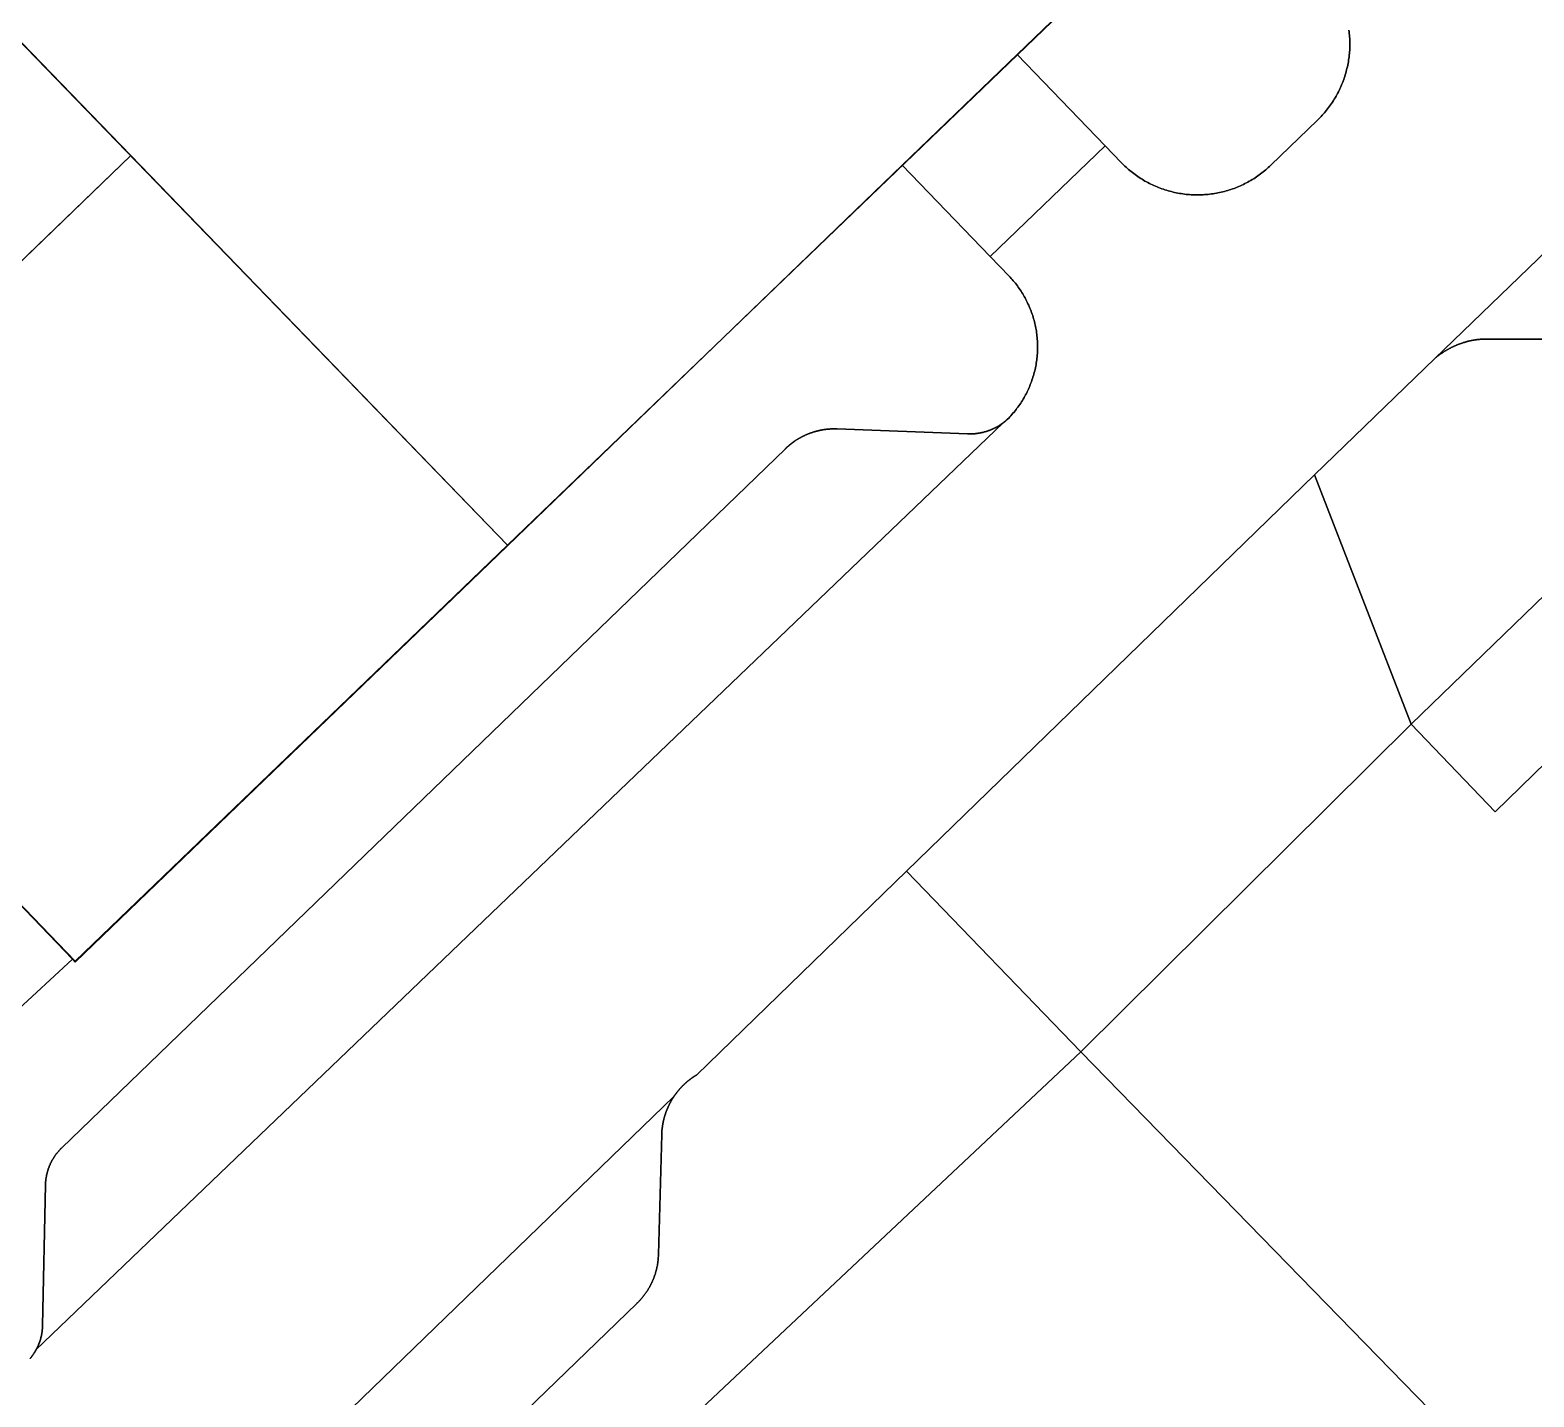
# Model space of a CAD drawing. Header units: metres. Extents: x -127 to 442, y -186 to 462.
# Drawn here: x 24.37 to 45.72, y 37.1 to 56.5 of the extents above; entities that cross this region are included whole.
import ezdxf

# ---------------------------------------------------------------- set-up
doc = ezdxf.new("R2010")
doc.units = ezdxf.units.M

msp = doc.modelspace()

# ---------------------------------------------------------------- linework, layer by layer
at = {"layer": 'building_2', "color": 1}
for points in [[(16.234, 65.406), (15.625, 65.219), (31.148, 49.188), (43.172, 60.75), (42.906, 61.031), (43.859, 61.938), (17.336, 89.344), (4.391, 76.844), (14.625, 66.25), (14.945, 66.875), (16.234, 65.406)], [(14.336, 54.344), (19.672, 48.812), (25.797, 54.719), (20.445, 60.25), (14.336, 54.344)], [(19.961, 48.906), (19.773, 48.719), (25.008, 43.281), (31.148, 49.188), (25.797, 54.719), (19.875, 49), (19.961, 48.906)]]:
    msp.add_lwpolyline(points, close=True, dxfattribs=at)
at = {"layer": 'road_0', "color": 8}
for points in [[(46.783, 52.111), (45.001, 52.112), (45.001, 52.112), (44.993, 52.112), (44.986, 52.111), (44.978, 52.111), (44.97, 52.11), (44.963, 52.109), (44.955, 52.109), (44.947, 52.108), (44.94, 52.107), (44.932, 52.107), (44.925, 52.106), (44.917, 52.105), (44.909, 52.104), (44.902, 52.103), (44.894, 52.102), (44.887, 52.101), (44.879, 52.099), (44.871, 52.098), (44.864, 52.097), (44.856, 52.096), (44.849, 52.094), (44.841, 52.093), (44.834, 52.091), (44.826, 52.09), (44.819, 52.088), (44.811, 52.087), (44.804, 52.085), (44.796, 52.083), (44.789, 52.081), (44.781, 52.08), (44.774, 52.078), (44.767, 52.076), (44.759, 52.074), (44.752, 52.072), (44.744, 52.07), (44.737, 52.068), (44.73, 52.065), (44.722, 52.063), (44.715, 52.061), (44.708, 52.059), (44.7, 52.056), (44.693, 52.054), (44.686, 52.051), (44.679, 52.049), (44.671, 52.046), (44.664, 52.044), (44.657, 52.041), (44.65, 52.038), (44.643, 52.035), (44.636, 52.033), (44.629, 52.03), (44.621, 52.027), (44.614, 52.024), (44.607, 52.021), (44.6, 52.018), (44.593, 52.015), (44.586, 52.012), (44.579, 52.008), (44.572, 52.005), (44.565, 52.002), (44.559, 51.999), (44.552, 51.995), (44.545, 51.992), (44.538, 51.988), (44.531, 51.985), (44.524, 51.981), (44.518, 51.978), (44.511, 51.974), (44.504, 51.97), (44.497, 51.966), (44.491, 51.963), (44.484, 51.959), (44.478, 51.955), (44.471, 51.951), (44.464, 51.947), (44.458, 51.943), (44.451, 51.939), (44.445, 51.935), (44.438, 51.931), (44.432, 51.927), (44.426, 51.922), (44.419, 51.918), (44.413, 51.914), (44.407, 51.909), (44.4, 51.905), (44.394, 51.901), (44.388, 51.896), (44.382, 51.892), (44.376, 51.887), (44.369, 51.882), (44.363, 51.878), (44.357, 51.873), (44.351, 51.868), (44.345, 51.863), (44.339, 51.859), (44.333, 51.854), (44.327, 51.849), (44.322, 51.844), (44.316, 51.839), (44.31, 51.834), (44.31, 51.834), (42.601, 50.185), (43.975, 46.648), (69.615, 71.453)], [(25.542, 33.653), (33.509, 41.362), (33.509, 41.362), (33.512, 41.366), (33.514, 41.37), (33.517, 41.373), (33.519, 41.377), (33.522, 41.381), (33.525, 41.385), (33.527, 41.388), (33.53, 41.392), (33.533, 41.396), (33.535, 41.4), (33.538, 41.403), (33.541, 41.407), (33.544, 41.411), (33.546, 41.414), (33.549, 41.418), (33.552, 41.421), (33.555, 41.425), (33.558, 41.429), (33.56, 41.432), (33.563, 41.436), (33.566, 41.439), (33.569, 41.443), (33.572, 41.446), (33.575, 41.45), (33.578, 41.453), (33.581, 41.457), (33.584, 41.46), (33.587, 41.464), (33.59, 41.467), (33.593, 41.471), (33.596, 41.474), (33.599, 41.478), (33.602, 41.481), (33.605, 41.484), (33.608, 41.488), (33.611, 41.491), (33.615, 41.494), (33.618, 41.498), (33.621, 41.501), (33.624, 41.504), (33.627, 41.508), (33.63, 41.511), (33.634, 41.514), (33.637, 41.517), (33.64, 41.521), (33.643, 41.524), (33.647, 41.527), (33.65, 41.53), (33.653, 41.533), (33.657, 41.537), (33.66, 41.54), (33.663, 41.543), (33.667, 41.546), (33.67, 41.549), (33.674, 41.552), (33.677, 41.555), (33.68, 41.558), (33.684, 41.561), (33.687, 41.564), (33.691, 41.567), (33.694, 41.57), (33.698, 41.573), (33.701, 41.576), (33.705, 41.579), (33.708, 41.582), (33.712, 41.585), (33.715, 41.588), (33.719, 41.591), (33.723, 41.593), (33.726, 41.596), (33.73, 41.599), (33.733, 41.602), (33.737, 41.605), (33.741, 41.607), (33.744, 41.61), (33.748, 41.613), (33.752, 41.616), (33.755, 41.618), (33.759, 41.621), (33.763, 41.624), (33.767, 41.626), (33.77, 41.629), (33.774, 41.632), (33.778, 41.634), (33.782, 41.637), (33.786, 41.639), (33.789, 41.642), (33.793, 41.644), (33.797, 41.647), (33.801, 41.649), (33.805, 41.652), (33.809, 41.654), (33.812, 41.657), (33.816, 41.659), (33.82, 41.662), (33.824, 41.664), (33.828, 41.666), (33.832, 41.669), (33.836, 41.671), (33.836, 41.671), (36.81, 44.56), (42.601, 50.185), (42.601, 50.185), (44.31, 51.834), (55.358, 62.488)], [(55.358, 62.488), (44.31, 51.834), (44.31, 51.834), (44.316, 51.839), (44.322, 51.844), (44.327, 51.849), (44.333, 51.854), (44.339, 51.859), (44.345, 51.863), (44.351, 51.868), (44.357, 51.873), (44.363, 51.878), (44.369, 51.882), (44.376, 51.887), (44.382, 51.892), (44.388, 51.896), (44.394, 51.901), (44.4, 51.905), (44.407, 51.909), (44.413, 51.914), (44.419, 51.918), (44.426, 51.922), (44.432, 51.927), (44.438, 51.931), (44.445, 51.935), (44.451, 51.939), (44.458, 51.943), (44.464, 51.947), (44.471, 51.951), (44.478, 51.955), (44.484, 51.959), (44.491, 51.963), (44.497, 51.966), (44.504, 51.97), (44.511, 51.974), (44.518, 51.978), (44.524, 51.981), (44.531, 51.985), (44.538, 51.988), (44.545, 51.992), (44.552, 51.995), (44.559, 51.999), (44.565, 52.002), (44.572, 52.005), (44.579, 52.008), (44.586, 52.012), (44.593, 52.015), (44.6, 52.018), (44.607, 52.021), (44.614, 52.024), (44.621, 52.027), (44.629, 52.03), (44.636, 52.033), (44.643, 52.035), (44.65, 52.038), (44.657, 52.041), (44.664, 52.044), (44.671, 52.046), (44.679, 52.049), (44.686, 52.051), (44.693, 52.054), (44.7, 52.056), (44.708, 52.059), (44.715, 52.061), (44.722, 52.063), (44.73, 52.065), (44.737, 52.068), (44.744, 52.07), (44.752, 52.072), (44.759, 52.074), (44.767, 52.076), (44.774, 52.078), (44.781, 52.08), (44.789, 52.081), (44.796, 52.083), (44.804, 52.085), (44.811, 52.087), (44.819, 52.088), (44.826, 52.09), (44.834, 52.091), (44.841, 52.093), (44.849, 52.094), (44.856, 52.096), (44.864, 52.097), (44.871, 52.098), (44.879, 52.099), (44.887, 52.101), (44.894, 52.102), (44.902, 52.103), (44.909, 52.104), (44.917, 52.105), (44.925, 52.106), (44.932, 52.107), (44.94, 52.107), (44.947, 52.108), (44.955, 52.109), (44.963, 52.109), (44.97, 52.11), (44.978, 52.111), (44.986, 52.111), (44.993, 52.112), (45.001, 52.112), (45.001, 52.112), (46.783, 52.111)], [(41.207, 58.873), (38.382, 56.151), (39.631, 54.855), (39.859, 54.618), (39.859, 54.618), (39.876, 54.601), (39.893, 54.584), (39.91, 54.568), (39.927, 54.551), (39.945, 54.536), (39.963, 54.52), (39.981, 54.504), (40, 54.489), (40.018, 54.475), (40.037, 54.46), (40.056, 54.446), (40.076, 54.432), (40.095, 54.418), (40.115, 54.405), (40.135, 54.392), (40.155, 54.38), (40.176, 54.367), (40.196, 54.355), (40.217, 54.344), (40.238, 54.332), (40.259, 54.321), (40.28, 54.311), (40.302, 54.3), (40.324, 54.29), (40.345, 54.281), (40.367, 54.272), (40.389, 54.263), (40.412, 54.254), (40.434, 54.246), (40.457, 54.238), (40.479, 54.231), (40.502, 54.223), (40.525, 54.217), (40.548, 54.21), (40.571, 54.204), (40.594, 54.198), (40.617, 54.193), (40.64, 54.188), (40.664, 54.184), (40.687, 54.179), (40.711, 54.176), (40.734, 54.172), (40.758, 54.169), (40.782, 54.166), (40.805, 54.164), (40.829, 54.162), (40.853, 54.161), (40.877, 54.159), (40.901, 54.159), (40.924, 54.158), (40.948, 54.158), (40.972, 54.158), (40.996, 54.159), (41.02, 54.16), (41.043, 54.162), (41.067, 54.163), (41.091, 54.166), (41.115, 54.168), (41.138, 54.171), (41.162, 54.174), (41.185, 54.178), (41.209, 54.182), (41.232, 54.187), (41.256, 54.192), (41.279, 54.197), (41.302, 54.202), (41.325, 54.208), (41.348, 54.215), (41.371, 54.221), (41.394, 54.228), (41.416, 54.236), (41.439, 54.243), (41.461, 54.251), (41.484, 54.26), (41.506, 54.269), (41.528, 54.278), (41.55, 54.287), (41.571, 54.297), (41.593, 54.307), (41.614, 54.318), (41.635, 54.329), (41.656, 54.34), (41.677, 54.352), (41.698, 54.364), (41.718, 54.376), (41.739, 54.388), (41.759, 54.401), (41.779, 54.414), (41.798, 54.428), (41.818, 54.442), (41.837, 54.456), (41.856, 54.47), (41.875, 54.485), (41.893, 54.5), (41.911, 54.515), (41.929, 54.531), (41.947, 54.546), (41.965, 54.563), (41.982, 54.579), (41.982, 54.579), (42.646, 55.22), (42.646, 55.22), (42.663, 55.237), (42.68, 55.254), (42.696, 55.271), (42.712, 55.288), (42.728, 55.306), (42.744, 55.324), (42.759, 55.342), (42.774, 55.361), (42.789, 55.379), (42.803, 55.398), (42.817, 55.417), (42.831, 55.437), (42.845, 55.456), (42.858, 55.476), (42.871, 55.496), (42.883, 55.516), (42.896, 55.536), (42.908, 55.557), (42.919, 55.578), (42.931, 55.599), (42.941, 55.62), (42.952, 55.641), (42.962, 55.663), (42.972, 55.684), (42.982, 55.706), (42.991, 55.728), (43, 55.75), (43.008, 55.772), (43.017, 55.795), (43.024, 55.817), (43.032, 55.84), (43.039, 55.862), (43.046, 55.885), (43.052, 55.908), (43.058, 55.931), (43.064, 55.954), (43.069, 55.977), (43.074, 56.001), (43.079, 56.024), (43.083, 56.047), (43.087, 56.071), (43.09, 56.094), (43.093, 56.118), (43.096, 56.142), (43.098, 56.165), (43.1, 56.189), (43.102, 56.213), (43.103, 56.236), (43.103, 56.26), (43.104, 56.284), (43.104, 56.308), (43.104, 56.332), (43.103, 56.355), (43.102, 56.379), (43.1, 56.403), (43.099, 56.427), (43.096, 56.45), (43.094, 56.474), (43.091, 56.498)], [(43.091, 56.498), (43.094, 56.474), (43.096, 56.45), (43.099, 56.427), (43.1, 56.403), (43.102, 56.379), (43.103, 56.355), (43.104, 56.332), (43.104, 56.308), (43.104, 56.284), (43.103, 56.26), (43.103, 56.236), (43.102, 56.213), (43.1, 56.189), (43.098, 56.165), (43.096, 56.142), (43.093, 56.118), (43.09, 56.094), (43.087, 56.071), (43.083, 56.047), (43.079, 56.024), (43.074, 56.001), (43.069, 55.977), (43.064, 55.954), (43.058, 55.931), (43.052, 55.908), (43.046, 55.885), (43.039, 55.862), (43.032, 55.84), (43.024, 55.817), (43.017, 55.795), (43.008, 55.772), (43, 55.75), (42.991, 55.728), (42.982, 55.706), (42.972, 55.684), (42.962, 55.663), (42.952, 55.641), (42.941, 55.62), (42.931, 55.599), (42.919, 55.578), (42.908, 55.557), (42.896, 55.536), (42.883, 55.516), (42.871, 55.496), (42.858, 55.476), (42.845, 55.456), (42.831, 55.437), (42.817, 55.417), (42.803, 55.398), (42.789, 55.379), (42.774, 55.361), (42.759, 55.342), (42.744, 55.324), (42.728, 55.306), (42.712, 55.288), (42.696, 55.271), (42.68, 55.254), (42.663, 55.237), (42.646, 55.22), (42.646, 55.22), (41.982, 54.579), (41.982, 54.579), (41.965, 54.563), (41.947, 54.546), (41.929, 54.531), (41.911, 54.515), (41.893, 54.5), (41.875, 54.485), (41.856, 54.47), (41.837, 54.456), (41.818, 54.442), (41.798, 54.428), (41.779, 54.414), (41.759, 54.401), (41.739, 54.388), (41.718, 54.376), (41.698, 54.364), (41.677, 54.352), (41.656, 54.34), (41.635, 54.329), (41.614, 54.318), (41.593, 54.307), (41.571, 54.297), (41.55, 54.287), (41.528, 54.278), (41.506, 54.269), (41.484, 54.26), (41.461, 54.251), (41.439, 54.243), (41.416, 54.236), (41.394, 54.228), (41.371, 54.221), (41.348, 54.215), (41.325, 54.208), (41.302, 54.202), (41.279, 54.197), (41.256, 54.192), (41.232, 54.187), (41.209, 54.182), (41.185, 54.178), (41.162, 54.174), (41.138, 54.171), (41.115, 54.168), (41.091, 54.166), (41.067, 54.163), (41.043, 54.162), (41.02, 54.16), (40.996, 54.159), (40.972, 54.158), (40.948, 54.158), (40.924, 54.158), (40.901, 54.159), (40.877, 54.159), (40.853, 54.161), (40.829, 54.162), (40.805, 54.164), (40.782, 54.166), (40.758, 54.169), (40.734, 54.172), (40.711, 54.176), (40.687, 54.179), (40.664, 54.184), (40.64, 54.188), (40.617, 54.193), (40.594, 54.198), (40.571, 54.204), (40.548, 54.21), (40.525, 54.217), (40.502, 54.223), (40.479, 54.231), (40.457, 54.238), (40.434, 54.246), (40.412, 54.254), (40.389, 54.263), (40.367, 54.272), (40.345, 54.281), (40.324, 54.29), (40.302, 54.3), (40.28, 54.311), (40.259, 54.321), (40.238, 54.332), (40.217, 54.344), (40.196, 54.355), (40.176, 54.367), (40.155, 54.38), (40.135, 54.392), (40.115, 54.405), (40.095, 54.418), (40.076, 54.432), (40.056, 54.446), (40.037, 54.46), (40.018, 54.475), (40, 54.489), (39.981, 54.504), (39.963, 54.52), (39.945, 54.536), (39.927, 54.551), (39.91, 54.568), (39.893, 54.584), (39.876, 54.601), (39.859, 54.618), (39.859, 54.618), (39.631, 54.855), (37.999, 53.283), (38.266, 53.005), (38.266, 53.005), (38.282, 52.989), (38.297, 52.972), (38.312, 52.955), (38.327, 52.938), (38.342, 52.92), (38.356, 52.903), (38.37, 52.885), (38.384, 52.867), (38.397, 52.848), (38.41, 52.83), (38.423, 52.811), (38.436, 52.792), (38.448, 52.773), (38.46, 52.754), (38.472, 52.734), (38.483, 52.714), (38.494, 52.695), (38.505, 52.675), (38.515, 52.654), (38.525, 52.634), (38.535, 52.613), (38.545, 52.593), (38.554, 52.572), (38.563, 52.551), (38.571, 52.53), (38.579, 52.509), (38.587, 52.487), (38.595, 52.466), (38.602, 52.444), (38.608, 52.423), (38.615, 52.401), (38.621, 52.379), (38.627, 52.357), (38.632, 52.335), (38.637, 52.313), (38.642, 52.291), (38.646, 52.268), (38.65, 52.246), (38.654, 52.223), (38.657, 52.201), (38.66, 52.178), (38.663, 52.156), (38.665, 52.133), (38.667, 52.111), (38.669, 52.088), (38.67, 52.065), (38.671, 52.043), (38.671, 52.02), (38.671, 51.997), (38.671, 51.974), (38.671, 51.952), (38.67, 51.929), (38.668, 51.906), (38.667, 51.884), (38.665, 51.861), (38.662, 51.838), (38.659, 51.816), (38.656, 51.793), (38.653, 51.771), (38.649, 51.748), (38.645, 51.726), (38.641, 51.704), (38.636, 51.682), (38.631, 51.659), (38.625, 51.637), (38.619, 51.615), (38.613, 51.594), (38.606, 51.572), (38.599, 51.55), (38.592, 51.529), (38.585, 51.507), (38.577, 51.486), (38.568, 51.465), (38.56, 51.444), (38.551, 51.423), (38.542, 51.402), (38.532, 51.381), (38.522, 51.361), (38.512, 51.341), (38.501, 51.32), (38.491, 51.3), (38.479, 51.281), (38.468, 51.261), (38.456, 51.242), (38.444, 51.222), (38.432, 51.203), (38.419, 51.184), (38.406, 51.166), (38.393, 51.147), (38.379, 51.129), (38.366, 51.111), (38.351, 51.093), (38.337, 51.076), (38.322, 51.058), (38.307, 51.041), (38.292, 51.024), (38.277, 51.008), (38.261, 50.991), (38.245, 50.975), (38.245, 50.975), (38.244, 50.974), (38.244, 50.974), (38.243, 50.973), (38.243, 50.973), (38.242, 50.972), (38.241, 50.972), (38.241, 50.971), (38.24, 50.97), (38.24, 50.97), (38.239, 50.969), (38.238, 50.969), (38.238, 50.968), (38.237, 50.968), (38.237, 50.967), (38.236, 50.967), (38.235, 50.966), (38.235, 50.965), (38.234, 50.965), (38.234, 50.964), (38.233, 50.964), (38.232, 50.963), (38.232, 50.963), (38.231, 50.962), (38.231, 50.962), (38.23, 50.961), (38.229, 50.961), (38.229, 50.96), (38.228, 50.959), (38.228, 50.959), (38.227, 50.958), (38.226, 50.958), (38.226, 50.957), (38.225, 50.957), (38.225, 50.956), (38.224, 50.956), (38.223, 50.955), (38.223, 50.955), (38.222, 50.954), (38.221, 50.953), (38.221, 50.953), (38.22, 50.952), (38.22, 50.952), (38.219, 50.951), (38.218, 50.951), (38.218, 50.95), (38.217, 50.95), (38.216, 50.949), (38.216, 50.949), (38.215, 50.948), (38.215, 50.948), (38.214, 50.947), (38.213, 50.947), (38.213, 50.946), (38.212, 50.946), (38.211, 50.945), (38.211, 50.945), (38.21, 50.944), (38.21, 50.943), (38.209, 50.943), (38.208, 50.942), (38.208, 50.942), (38.207, 50.941), (38.206, 50.941), (38.206, 50.94), (38.205, 50.94), (38.204, 50.939), (38.204, 50.939), (38.203, 50.938), (38.203, 50.938), (38.202, 50.937), (38.201, 50.937), (38.201, 50.936), (38.2, 50.936), (38.199, 50.935), (38.199, 50.935), (38.198, 50.934), (38.197, 50.934), (38.197, 50.933), (38.196, 50.933), (38.195, 50.932), (38.195, 50.932), (38.194, 50.931), (38.194, 50.931), (38.193, 50.93), (38.192, 50.93), (38.192, 50.929), (38.191, 50.929), (38.19, 50.928), (38.19, 50.928), (38.189, 50.927), (38.188, 50.927), (38.188, 50.926), (38.187, 50.926), (38.186, 50.925), (38.186, 50.925), (38.185, 50.924), (38.184, 50.924), (38.184, 50.923), (38.183, 50.923), (38.183, 50.923), (24.452, 37.765), (24.452, 37.765), (24.451, 37.763), (24.449, 37.76), (24.448, 37.758), (24.447, 37.756), (24.445, 37.753), (24.444, 37.751), (24.443, 37.748), (24.441, 37.746), (24.44, 37.744), (24.439, 37.741), (24.437, 37.739), (24.436, 37.737), (24.434, 37.734), (24.433, 37.732), (24.432, 37.73), (24.43, 37.727), (24.429, 37.725), (24.427, 37.723), (24.426, 37.721), (24.424, 37.718), (24.423, 37.716), (24.421, 37.714), (24.42, 37.712), (24.418, 37.709), (24.417, 37.707), (24.415, 37.705), (24.414, 37.702), (24.412, 37.7), (24.411, 37.698), (24.409, 37.696), (24.408, 37.694), (24.406, 37.691), (24.404, 37.689), (24.403, 37.687), (24.401, 37.685), (24.4, 37.683), (24.398, 37.68), (24.396, 37.678), (24.395, 37.676), (24.393, 37.674), (24.392, 37.672), (24.39, 37.669), (24.388, 37.667), (24.387, 37.665), (24.385, 37.663), (24.383, 37.661), (24.382, 37.659), (24.38, 37.657), (24.378, 37.654), (24.377, 37.652), (24.375, 37.65), (24.373, 37.648), (24.371, 37.646), (24.37, 37.644), (24.368, 37.642)], [(24.368, 37.642), (24.37, 37.644), (24.371, 37.646), (24.373, 37.648), (24.375, 37.65), (24.377, 37.652), (24.378, 37.654), (24.38, 37.657), (24.382, 37.659), (24.383, 37.661), (24.385, 37.663), (24.387, 37.665), (24.388, 37.667), (24.39, 37.669), (24.392, 37.672), (24.393, 37.674), (24.395, 37.676), (24.396, 37.678), (24.398, 37.68), (24.4, 37.683), (24.401, 37.685), (24.403, 37.687), (24.404, 37.689), (24.406, 37.691), (24.408, 37.694), (24.409, 37.696), (24.411, 37.698), (24.412, 37.7), (24.414, 37.702), (24.415, 37.705), (24.417, 37.707), (24.418, 37.709), (24.42, 37.712), (24.421, 37.714), (24.423, 37.716), (24.424, 37.718), (24.426, 37.721), (24.427, 37.723), (24.429, 37.725), (24.43, 37.727), (24.432, 37.73), (24.433, 37.732), (24.434, 37.734), (24.436, 37.737), (24.437, 37.739), (24.439, 37.741), (24.44, 37.744), (24.441, 37.746), (24.443, 37.748), (24.444, 37.751), (24.445, 37.753), (24.447, 37.756), (24.448, 37.758), (24.449, 37.76), (24.451, 37.763), (24.452, 37.765), (24.452, 37.765), (24.454, 37.768), (24.456, 37.771), (24.457, 37.775), (24.459, 37.778), (24.461, 37.781), (24.462, 37.784), (24.464, 37.787), (24.466, 37.791), (24.467, 37.794), (24.469, 37.797), (24.471, 37.8), (24.472, 37.804), (24.474, 37.807), (24.476, 37.81), (24.477, 37.814), (24.479, 37.817), (24.48, 37.82), (24.482, 37.824), (24.483, 37.827), (24.485, 37.83), (24.486, 37.834), (24.487, 37.837), (24.489, 37.84), (24.49, 37.844), (24.492, 37.847), (24.493, 37.85), (24.494, 37.854), (24.496, 37.857), (24.497, 37.861), (24.498, 37.864), (24.5, 37.867), (24.501, 37.871), (24.502, 37.874), (24.503, 37.878), (24.505, 37.881), (24.506, 37.885), (24.507, 37.888), (24.508, 37.891), (24.509, 37.895), (24.51, 37.898), (24.512, 37.902), (24.513, 37.905), (24.514, 37.909), (24.515, 37.912), (24.516, 37.916), (24.517, 37.919), (24.518, 37.923), (24.519, 37.926), (24.52, 37.93), (24.521, 37.933), (24.522, 37.937), (24.523, 37.94), (24.523, 37.944), (24.524, 37.948), (24.525, 37.951), (24.526, 37.955), (24.527, 37.958), (24.528, 37.962), (24.528, 37.965), (24.529, 37.969), (24.53, 37.972), (24.531, 37.976), (24.531, 37.98), (24.532, 37.983), (24.533, 37.987), (24.533, 37.99), (24.534, 37.994), (24.535, 37.998), (24.535, 38.001), (24.536, 38.005), (24.536, 38.008), (24.537, 38.012), (24.538, 38.016), (24.538, 38.019), (24.539, 38.023), (24.539, 38.026), (24.54, 38.03), (24.54, 38.034), (24.54, 38.037), (24.541, 38.041), (24.541, 38.044), (24.542, 38.048), (24.542, 38.052), (24.542, 38.055), (24.543, 38.059), (24.543, 38.063), (24.543, 38.066), (24.543, 38.07), (24.544, 38.074), (24.544, 38.077), (24.544, 38.081), (24.544, 38.084), (24.544, 38.088), (24.545, 38.092), (24.545, 38.095), (24.545, 38.099), (24.545, 38.103), (24.545, 38.106), (24.545, 38.11), (24.545, 38.11), (24.587, 40.107), (24.587, 40.107), (24.587, 40.113), (24.587, 40.119), (24.588, 40.125), (24.588, 40.131), (24.588, 40.137), (24.589, 40.142), (24.589, 40.148), (24.589, 40.154), (24.59, 40.16), (24.591, 40.166), (24.591, 40.172), (24.592, 40.178), (24.593, 40.184), (24.593, 40.189), (24.594, 40.195), (24.595, 40.201), (24.596, 40.207), (24.597, 40.213), (24.598, 40.219), (24.599, 40.225), (24.6, 40.23), (24.601, 40.236), (24.602, 40.242), (24.603, 40.248), (24.605, 40.254), (24.606, 40.259), (24.607, 40.265), (24.609, 40.271), (24.61, 40.277), (24.612, 40.282), (24.613, 40.288), (24.615, 40.294), (24.616, 40.299), (24.618, 40.305), (24.62, 40.311), (24.621, 40.316), (24.623, 40.322), (24.625, 40.328), (24.627, 40.333), (24.629, 40.339), (24.631, 40.344), (24.633, 40.35), (24.635, 40.355), (24.637, 40.361), (24.639, 40.366), (24.641, 40.372), (24.644, 40.377), (24.646, 40.383), (24.648, 40.388), (24.651, 40.394), (24.653, 40.399), (24.655, 40.405), (24.658, 40.41), (24.66, 40.415), (24.663, 40.421), (24.666, 40.426), (24.668, 40.431), (24.671, 40.436), (24.674, 40.442), (24.676, 40.447), (24.679, 40.452), (24.682, 40.457), (24.685, 40.462), (24.688, 40.467), (24.691, 40.473), (24.694, 40.478), (24.697, 40.483), (24.7, 40.488), (24.703, 40.493), (24.707, 40.498), (24.71, 40.503), (24.713, 40.508), (24.716, 40.513), (24.72, 40.517), (24.723, 40.522), (24.726, 40.527), (24.73, 40.532), (24.733, 40.537), (24.737, 40.541), (24.74, 40.546), (24.744, 40.551), (24.748, 40.555), (24.751, 40.56), (24.755, 40.565), (24.759, 40.569), (24.763, 40.574), (24.766, 40.578), (24.77, 40.583), (24.774, 40.587), (24.778, 40.592), (24.782, 40.596), (24.786, 40.6), (24.79, 40.605), (24.794, 40.609), (24.798, 40.613), (24.802, 40.618), (24.807, 40.622), (24.811, 40.626), (24.815, 40.63), (24.815, 40.63), (35.092, 50.556), (35.092, 50.556), (35.093, 50.557), (35.095, 50.558), (35.096, 50.56), (35.097, 50.561), (35.099, 50.562), (35.1, 50.563), (35.101, 50.565), (35.102, 50.566), (35.104, 50.567), (35.105, 50.568), (35.106, 50.57), (35.108, 50.571), (35.109, 50.572), (35.11, 50.573), (35.112, 50.574), (35.113, 50.576), (35.114, 50.577), (35.116, 50.578), (35.117, 50.579), (35.118, 50.58), (35.12, 50.582), (35.121, 50.583), (35.122, 50.584), (35.124, 50.585), (35.125, 50.586), (35.126, 50.588), (35.128, 50.589), (35.129, 50.59), (35.131, 50.591), (35.132, 50.592), (35.133, 50.593), (35.135, 50.595), (35.136, 50.596), (35.137, 50.597), (35.139, 50.598), (35.14, 50.599), (35.141, 50.6), (35.143, 50.602), (35.144, 50.603), (35.146, 50.604), (35.147, 50.605), (35.148, 50.606), (35.15, 50.607), (35.151, 50.609), (35.152, 50.61), (35.154, 50.611), (35.155, 50.612), (35.157, 50.613), (35.158, 50.614), (35.159, 50.615), (35.161, 50.616), (35.162, 50.618), (35.164, 50.619), (35.165, 50.62), (35.166, 50.621), (35.168, 50.622), (35.169, 50.623), (35.171, 50.624), (35.172, 50.625), (35.173, 50.627), (35.175, 50.628), (35.176, 50.629), (35.178, 50.63), (35.179, 50.631), (35.181, 50.632), (35.182, 50.633), (35.183, 50.634), (35.185, 50.635), (35.186, 50.636), (35.188, 50.638), (35.189, 50.639), (35.191, 50.64), (35.192, 50.641), (35.193, 50.642), (35.195, 50.643), (35.196, 50.644), (35.198, 50.645), (35.199, 50.646), (35.201, 50.647), (35.202, 50.648), (35.204, 50.649), (35.205, 50.65), (35.206, 50.651), (35.208, 50.652), (35.209, 50.654), (35.211, 50.655), (35.212, 50.656), (35.214, 50.657), (35.215, 50.658), (35.217, 50.659), (35.218, 50.66), (35.22, 50.661), (35.221, 50.662), (35.223, 50.663), (35.224, 50.664), (35.226, 50.665), (35.227, 50.666), (35.229, 50.667), (35.23, 50.668), (35.23, 50.668), (35.235, 50.672), (35.241, 50.675), (35.246, 50.678), (35.251, 50.682), (35.257, 50.685), (35.262, 50.689), (35.267, 50.692), (35.273, 50.695), (35.278, 50.698), (35.284, 50.702), (35.289, 50.705), (35.295, 50.708), (35.3, 50.711), (35.306, 50.714), (35.312, 50.717), (35.317, 50.72), (35.323, 50.723), (35.328, 50.726), (35.334, 50.729), (35.34, 50.732), (35.345, 50.735), (35.351, 50.737), (35.357, 50.74), (35.363, 50.743), (35.368, 50.745), (35.374, 50.748), (35.38, 50.751), (35.386, 50.753), (35.392, 50.756), (35.397, 50.758), (35.403, 50.761), (35.409, 50.763), (35.415, 50.766), (35.421, 50.768), (35.427, 50.77), (35.433, 50.772), (35.439, 50.775), (35.445, 50.777), (35.451, 50.779), (35.457, 50.781), (35.463, 50.783), (35.469, 50.785), (35.475, 50.787), (35.481, 50.789), (35.487, 50.791), (35.493, 50.793), (35.499, 50.795), (35.505, 50.797), (35.511, 50.798), (35.517, 50.8), (35.523, 50.802), (35.53, 50.804), (35.536, 50.805), (35.542, 50.807), (35.548, 50.808), (35.554, 50.81), (35.56, 50.811), (35.566, 50.813), (35.573, 50.814), (35.579, 50.815), (35.585, 50.817), (35.591, 50.818), (35.598, 50.819), (35.604, 50.82), (35.61, 50.822), (35.616, 50.823), (35.623, 50.824), (35.629, 50.825), (35.635, 50.826), (35.641, 50.827), (35.648, 50.828), (35.654, 50.828), (35.66, 50.829), (35.667, 50.83), (35.673, 50.831), (35.679, 50.832), (35.685, 50.832), (35.692, 50.833), (35.698, 50.833), (35.704, 50.834), (35.711, 50.835), (35.717, 50.835), (35.723, 50.835), (35.73, 50.836), (35.736, 50.836), (35.742, 50.837), (35.749, 50.837), (35.755, 50.837), (35.762, 50.837), (35.768, 50.837), (35.774, 50.838), (35.781, 50.838), (35.787, 50.838), (35.793, 50.838), (35.8, 50.838), (35.806, 50.837), (35.812, 50.837), (35.819, 50.837), (35.825, 50.837), (35.825, 50.837), (37.675, 50.766), (37.675, 50.766), (37.68, 50.766), (37.686, 50.766), (37.691, 50.766), (37.697, 50.765), (37.702, 50.765), (37.708, 50.765), (37.713, 50.765), (37.719, 50.765), (37.724, 50.766), (37.73, 50.766), (37.735, 50.766), (37.741, 50.766), (37.746, 50.766), (37.752, 50.767), (37.757, 50.767), (37.763, 50.767), (37.768, 50.768), (37.773, 50.768), (37.779, 50.769), (37.784, 50.769), (37.79, 50.77), (37.795, 50.77), (37.801, 50.771), (37.806, 50.772), (37.812, 50.772), (37.817, 50.773), (37.822, 50.774), (37.828, 50.775), (37.833, 50.775), (37.839, 50.776), (37.844, 50.777), (37.849, 50.778), (37.855, 50.779), (37.86, 50.78), (37.866, 50.781), (37.871, 50.782), (37.876, 50.784), (37.882, 50.785), (37.887, 50.786), (37.892, 50.787), (37.898, 50.788), (37.903, 50.79), (37.908, 50.791), (37.914, 50.793), (37.919, 50.794), (37.924, 50.795), (37.929, 50.797), (37.935, 50.799), (37.94, 50.8), (37.945, 50.802), (37.95, 50.803), (37.956, 50.805), (37.961, 50.807), (37.966, 50.809), (37.971, 50.81), (37.976, 50.812), (37.981, 50.814), (37.987, 50.816), (37.992, 50.818), (37.997, 50.82), (38.002, 50.822), (38.007, 50.824), (38.012, 50.826), (38.017, 50.828), (38.022, 50.83), (38.027, 50.832), (38.032, 50.835), (38.037, 50.837), (38.042, 50.839), (38.047, 50.841), (38.052, 50.844), (38.057, 50.846), (38.062, 50.849), (38.067, 50.851), (38.072, 50.854), (38.076, 50.856), (38.081, 50.859), (38.086, 50.861), (38.091, 50.864), (38.096, 50.866), (38.101, 50.869), (38.105, 50.872), (38.11, 50.875), (38.115, 50.877), (38.119, 50.88), (38.124, 50.883), (38.129, 50.886), (38.133, 50.889), (38.138, 50.892), (38.143, 50.895), (38.147, 50.898), (38.152, 50.901), (38.156, 50.904), (38.161, 50.907), (38.165, 50.91), (38.17, 50.913), (38.174, 50.917), (38.179, 50.92), (38.183, 50.923), (38.183, 50.923), (38.184, 50.923), (38.184, 50.924), (38.185, 50.924), (38.186, 50.925), (38.186, 50.925), (38.187, 50.926), (38.188, 50.926), (38.188, 50.927), (38.189, 50.927), (38.19, 50.928), (38.19, 50.928), (38.191, 50.929), (38.192, 50.929), (38.192, 50.93), (38.193, 50.93), (38.194, 50.931), (38.194, 50.931), (38.195, 50.932), (38.195, 50.932), (38.196, 50.933), (38.197, 50.933), (38.197, 50.934), (38.198, 50.934), (38.199, 50.935), (38.199, 50.935), (38.2, 50.936), (38.201, 50.936), (38.201, 50.937), (38.202, 50.937), (38.203, 50.938), (38.203, 50.938), (38.204, 50.939), (38.204, 50.939), (38.205, 50.94), (38.206, 50.94), (38.206, 50.941), (38.207, 50.941), (38.208, 50.942), (38.208, 50.942), (38.209, 50.943), (38.21, 50.943), (38.21, 50.944), (38.211, 50.945), (38.211, 50.945), (38.212, 50.946), (38.213, 50.946), (38.213, 50.947), (38.214, 50.947), (38.215, 50.948), (38.215, 50.948), (38.216, 50.949), (38.216, 50.949), (38.217, 50.95), (38.218, 50.95), (38.218, 50.951), (38.219, 50.951), (38.22, 50.952), (38.22, 50.952), (38.221, 50.953), (38.221, 50.953), (38.222, 50.954), (38.223, 50.955), (38.223, 50.955), (38.224, 50.956), (38.225, 50.956), (38.225, 50.957), (38.226, 50.957), (38.226, 50.958), (38.227, 50.958), (38.228, 50.959), (38.228, 50.959), (38.229, 50.96), (38.229, 50.961), (38.23, 50.961), (38.231, 50.962), (38.231, 50.962), (38.232, 50.963), (38.232, 50.963), (38.233, 50.964), (38.234, 50.964), (38.234, 50.965), (38.235, 50.965), (38.235, 50.966), (38.236, 50.967), (38.237, 50.967), (38.237, 50.968), (38.238, 50.968), (38.238, 50.969), (38.239, 50.969), (38.24, 50.97), (38.24, 50.97), (38.241, 50.971), (38.241, 50.972), (38.242, 50.972), (38.243, 50.973), (38.243, 50.973), (38.244, 50.974), (38.244, 50.974), (38.245, 50.975), (38.245, 50.975), (38.261, 50.991), (38.277, 51.008), (38.292, 51.024), (38.307, 51.041), (38.322, 51.058), (38.337, 51.076), (38.351, 51.093), (38.366, 51.111), (38.379, 51.129), (38.393, 51.147), (38.406, 51.166), (38.419, 51.184), (38.432, 51.203), (38.444, 51.222), (38.456, 51.242), (38.468, 51.261), (38.479, 51.281), (38.491, 51.3), (38.501, 51.32), (38.512, 51.341), (38.522, 51.361), (38.532, 51.381), (38.542, 51.402), (38.551, 51.423), (38.56, 51.444), (38.568, 51.465), (38.577, 51.486), (38.585, 51.507), (38.592, 51.529), (38.599, 51.55), (38.606, 51.572), (38.613, 51.594), (38.619, 51.615), (38.625, 51.637), (38.631, 51.659), (38.636, 51.682), (38.641, 51.704), (38.645, 51.726), (38.649, 51.748), (38.653, 51.771), (38.656, 51.793), (38.659, 51.816), (38.662, 51.838), (38.665, 51.861), (38.667, 51.884), (38.668, 51.906), (38.67, 51.929), (38.671, 51.952), (38.671, 51.974), (38.671, 51.997), (38.671, 52.02), (38.671, 52.043), (38.67, 52.065), (38.669, 52.088), (38.667, 52.111), (38.665, 52.133), (38.663, 52.156), (38.66, 52.178), (38.657, 52.201), (38.654, 52.223), (38.65, 52.246), (38.646, 52.268), (38.642, 52.291), (38.637, 52.313), (38.632, 52.335), (38.627, 52.357), (38.621, 52.379), (38.615, 52.401), (38.608, 52.423), (38.602, 52.444), (38.595, 52.466), (38.587, 52.487), (38.579, 52.509), (38.571, 52.53), (38.563, 52.551), (38.554, 52.572), (38.545, 52.593), (38.535, 52.613), (38.525, 52.634), (38.515, 52.654), (38.505, 52.675), (38.494, 52.695), (38.483, 52.714), (38.472, 52.734), (38.46, 52.754), (38.448, 52.773), (38.436, 52.792), (38.423, 52.811), (38.41, 52.83), (38.397, 52.848), (38.384, 52.867), (38.37, 52.885), (38.356, 52.903), (38.342, 52.92), (38.327, 52.938), (38.312, 52.955), (38.297, 52.972), (38.282, 52.989), (38.266, 53.005), (38.266, 53.005), (37.999, 53.283), (36.751, 54.578), (31.144, 49.177), (25.009, 43.269), (24.972, 43.309), (23.31, 41.78)], [(27.49, 30.904), (39.285, 41.995), (39.285, 41.995), (36.81, 44.56), (33.836, 41.671), (33.836, 41.671), (33.832, 41.669), (33.828, 41.666), (33.824, 41.664), (33.82, 41.662), (33.816, 41.659), (33.812, 41.657), (33.809, 41.654), (33.805, 41.652), (33.801, 41.649), (33.797, 41.647), (33.793, 41.644), (33.789, 41.642), (33.786, 41.639), (33.782, 41.637), (33.778, 41.634), (33.774, 41.632), (33.77, 41.629), (33.767, 41.626), (33.763, 41.624), (33.759, 41.621), (33.755, 41.618), (33.752, 41.616), (33.748, 41.613), (33.744, 41.61), (33.741, 41.607), (33.737, 41.605), (33.733, 41.602), (33.73, 41.599), (33.726, 41.596), (33.723, 41.593), (33.719, 41.591), (33.715, 41.588), (33.712, 41.585), (33.708, 41.582), (33.705, 41.579), (33.701, 41.576), (33.698, 41.573), (33.694, 41.57), (33.691, 41.567), (33.687, 41.564), (33.684, 41.561), (33.68, 41.558), (33.677, 41.555), (33.674, 41.552), (33.67, 41.549), (33.667, 41.546), (33.663, 41.543), (33.66, 41.54), (33.657, 41.537), (33.653, 41.533), (33.65, 41.53), (33.647, 41.527), (33.643, 41.524), (33.64, 41.521), (33.637, 41.517), (33.634, 41.514), (33.63, 41.511), (33.627, 41.508), (33.624, 41.504), (33.621, 41.501), (33.618, 41.498), (33.615, 41.494), (33.611, 41.491), (33.608, 41.488), (33.605, 41.484), (33.602, 41.481), (33.599, 41.478), (33.596, 41.474), (33.593, 41.471), (33.59, 41.467), (33.587, 41.464), (33.584, 41.46), (33.581, 41.457), (33.578, 41.453), (33.575, 41.45), (33.572, 41.446), (33.569, 41.443), (33.566, 41.439), (33.563, 41.436), (33.56, 41.432), (33.558, 41.429), (33.555, 41.425), (33.552, 41.421), (33.549, 41.418), (33.546, 41.414), (33.544, 41.411), (33.541, 41.407), (33.538, 41.403), (33.535, 41.4), (33.533, 41.396), (33.53, 41.392), (33.527, 41.388), (33.525, 41.385), (33.522, 41.381), (33.519, 41.377), (33.517, 41.373), (33.514, 41.37), (33.512, 41.366), (33.509, 41.362), (33.509, 41.362), (33.506, 41.357), (33.503, 41.352), (33.499, 41.347), (33.496, 41.343), (33.493, 41.338), (33.49, 41.333), (33.487, 41.328), (33.484, 41.323), (33.481, 41.318), (33.478, 41.313), (33.475, 41.308), (33.472, 41.303), (33.469, 41.298), (33.466, 41.293), (33.464, 41.288), (33.461, 41.283), (33.458, 41.278), (33.455, 41.273), (33.452, 41.268), (33.45, 41.262), (33.447, 41.257), (33.444, 41.252), (33.442, 41.247), (33.439, 41.242), (33.437, 41.236), (33.434, 41.231), (33.432, 41.226), (33.429, 41.221), (33.427, 41.216), (33.425, 41.21), (33.422, 41.205), (33.42, 41.2), (33.418, 41.194), (33.415, 41.189), (33.413, 41.184), (33.411, 41.178), (33.409, 41.173), (33.406, 41.168), (33.404, 41.162), (33.402, 41.157), (33.4, 41.151), (33.398, 41.146), (33.396, 41.14), (33.394, 41.135), (33.392, 41.13), (33.39, 41.124), (33.388, 41.119), (33.387, 41.113), (33.385, 41.108), (33.383, 41.102), (33.381, 41.097), (33.38, 41.091), (33.378, 41.085), (33.376, 41.08), (33.375, 41.074), (33.373, 41.069), (33.371, 41.063), (33.37, 41.058), (33.368, 41.052), (33.367, 41.046), (33.366, 41.041), (33.364, 41.035), (33.363, 41.029), (33.361, 41.024), (33.36, 41.018), (33.359, 41.013), (33.358, 41.007), (33.356, 41.001), (33.355, 40.996), (33.354, 40.99), (33.353, 40.984), (33.352, 40.978), (33.351, 40.973), (33.35, 40.967), (33.349, 40.961), (33.348, 40.956), (33.347, 40.95), (33.346, 40.944), (33.345, 40.938), (33.344, 40.933), (33.344, 40.927), (33.343, 40.921), (33.342, 40.915), (33.341, 40.91), (33.341, 40.904), (33.34, 40.898), (33.34, 40.892), (33.339, 40.887), (33.338, 40.881), (33.338, 40.875), (33.338, 40.869), (33.337, 40.864), (33.337, 40.858), (33.336, 40.852), (33.336, 40.846), (33.336, 40.84), (33.335, 40.835), (33.335, 40.829), (33.335, 40.823), (33.335, 40.823), (33.289, 39.12), (33.289, 39.12), (33.289, 39.112), (33.288, 39.104), (33.288, 39.096), (33.288, 39.089), (33.287, 39.081), (33.287, 39.073), (33.286, 39.065), (33.285, 39.057), (33.285, 39.049), (33.284, 39.042), (33.283, 39.034), (33.282, 39.026), (33.281, 39.018), (33.28, 39.01), (33.279, 39.003), (33.278, 38.995), (33.277, 38.987), (33.276, 38.979), (33.274, 38.972), (33.273, 38.964), (33.271, 38.956), (33.27, 38.948), (33.268, 38.941), (33.267, 38.933), (33.265, 38.925), (33.263, 38.918), (33.261, 38.91), (33.259, 38.902), (33.258, 38.895), (33.256, 38.887), (33.253, 38.88), (33.251, 38.872), (33.249, 38.864), (33.247, 38.857), (33.245, 38.849), (33.242, 38.842), (33.24, 38.834), (33.237, 38.827), (33.235, 38.82), (33.232, 38.812), (33.23, 38.805), (33.227, 38.797), (33.224, 38.79), (33.221, 38.783), (33.218, 38.775), (33.215, 38.768), (33.212, 38.761), (33.209, 38.754), (33.206, 38.746), (33.203, 38.739), (33.2, 38.732), (33.197, 38.725), (33.193, 38.718), (33.19, 38.711), (33.186, 38.704), (33.183, 38.697), (33.179, 38.689), (33.176, 38.683), (33.172, 38.676), (33.168, 38.669), (33.165, 38.662), (33.161, 38.655), (33.157, 38.648), (33.153, 38.641), (33.149, 38.635), (33.145, 38.628), (33.141, 38.621), (33.137, 38.614), (33.132, 38.608), (33.128, 38.601), (33.124, 38.595), (33.119, 38.588), (33.115, 38.582), (33.111, 38.575), (33.106, 38.569), (33.101, 38.562), (33.097, 38.556), (33.092, 38.55), (33.087, 38.543), (33.083, 38.537), (33.078, 38.531), (33.073, 38.525), (33.068, 38.519), (33.063, 38.512), (33.058, 38.506), (33.053, 38.5), (33.048, 38.494), (33.043, 38.488), (33.038, 38.483), (33.032, 38.477), (33.027, 38.471), (33.022, 38.465), (33.016, 38.459), (33.011, 38.454), (33.005, 38.448), (33, 38.443), (32.994, 38.437), (32.989, 38.431), (32.983, 38.426), (32.983, 38.426), (28.399, 33.998)], [(28.399, 33.998), (32.983, 38.426), (32.983, 38.426), (32.989, 38.431), (32.994, 38.437), (33, 38.443), (33.005, 38.448), (33.011, 38.454), (33.016, 38.459), (33.022, 38.465), (33.027, 38.471), (33.032, 38.477), (33.038, 38.483), (33.043, 38.488), (33.048, 38.494), (33.053, 38.5), (33.058, 38.506), (33.063, 38.512), (33.068, 38.519), (33.073, 38.525), (33.078, 38.531), (33.083, 38.537), (33.087, 38.543), (33.092, 38.55), (33.097, 38.556), (33.101, 38.562), (33.106, 38.569), (33.111, 38.575), (33.115, 38.582), (33.119, 38.588), (33.124, 38.595), (33.128, 38.601), (33.132, 38.608), (33.137, 38.614), (33.141, 38.621), (33.145, 38.628), (33.149, 38.635), (33.153, 38.641), (33.157, 38.648), (33.161, 38.655), (33.165, 38.662), (33.168, 38.669), (33.172, 38.676), (33.176, 38.683), (33.179, 38.689), (33.183, 38.697), (33.186, 38.704), (33.19, 38.711), (33.193, 38.718), (33.197, 38.725), (33.2, 38.732), (33.203, 38.739), (33.206, 38.746), (33.209, 38.754), (33.212, 38.761), (33.215, 38.768), (33.218, 38.775), (33.221, 38.783), (33.224, 38.79), (33.227, 38.797), (33.23, 38.805), (33.232, 38.812), (33.235, 38.82), (33.237, 38.827), (33.24, 38.834), (33.242, 38.842), (33.245, 38.849), (33.247, 38.857), (33.249, 38.864), (33.251, 38.872), (33.253, 38.88), (33.256, 38.887), (33.258, 38.895), (33.259, 38.902), (33.261, 38.91), (33.263, 38.918), (33.265, 38.925), (33.267, 38.933), (33.268, 38.941), (33.27, 38.948), (33.271, 38.956), (33.273, 38.964), (33.274, 38.972), (33.276, 38.979), (33.277, 38.987), (33.278, 38.995), (33.279, 39.003), (33.28, 39.01), (33.281, 39.018), (33.282, 39.026), (33.283, 39.034), (33.284, 39.042), (33.285, 39.049), (33.285, 39.057), (33.286, 39.065), (33.287, 39.073), (33.287, 39.081), (33.288, 39.089), (33.288, 39.096), (33.288, 39.104), (33.289, 39.112), (33.289, 39.12), (33.289, 39.12), (33.335, 40.823), (33.335, 40.823), (33.335, 40.829), (33.335, 40.835), (33.336, 40.84), (33.336, 40.846), (33.336, 40.852), (33.337, 40.858), (33.337, 40.864), (33.338, 40.869), (33.338, 40.875), (33.338, 40.881), (33.339, 40.887), (33.34, 40.892), (33.34, 40.898), (33.341, 40.904), (33.341, 40.91), (33.342, 40.915), (33.343, 40.921), (33.344, 40.927), (33.344, 40.933), (33.345, 40.938), (33.346, 40.944), (33.347, 40.95), (33.348, 40.956), (33.349, 40.961), (33.35, 40.967), (33.351, 40.973), (33.352, 40.978), (33.353, 40.984), (33.354, 40.99), (33.355, 40.996), (33.356, 41.001), (33.358, 41.007), (33.359, 41.013), (33.36, 41.018), (33.361, 41.024), (33.363, 41.029), (33.364, 41.035), (33.366, 41.041), (33.367, 41.046), (33.368, 41.052), (33.37, 41.058), (33.371, 41.063), (33.373, 41.069), (33.375, 41.074), (33.376, 41.08), (33.378, 41.085), (33.38, 41.091), (33.381, 41.097), (33.383, 41.102), (33.385, 41.108), (33.387, 41.113), (33.388, 41.119), (33.39, 41.124), (33.392, 41.13), (33.394, 41.135), (33.396, 41.14), (33.398, 41.146), (33.4, 41.151), (33.402, 41.157), (33.404, 41.162), (33.406, 41.168), (33.409, 41.173), (33.411, 41.178), (33.413, 41.184), (33.415, 41.189), (33.418, 41.194), (33.42, 41.2), (33.422, 41.205), (33.425, 41.21), (33.427, 41.216), (33.429, 41.221), (33.432, 41.226), (33.434, 41.231), (33.437, 41.236), (33.439, 41.242), (33.442, 41.247), (33.444, 41.252), (33.447, 41.257), (33.45, 41.262), (33.452, 41.268), (33.455, 41.273), (33.458, 41.278), (33.461, 41.283), (33.464, 41.288), (33.466, 41.293), (33.469, 41.298), (33.472, 41.303), (33.475, 41.308), (33.478, 41.313), (33.481, 41.318), (33.484, 41.323), (33.487, 41.328), (33.49, 41.333), (33.493, 41.338), (33.496, 41.343), (33.499, 41.347), (33.503, 41.352), (33.506, 41.357), (33.509, 41.362), (33.509, 41.362), (25.542, 33.653)]]:
    msp.add_lwpolyline(points, dxfattribs=at)
for points in [[(39.631, 54.855), (38.382, 56.151), (36.751, 54.578), (37.999, 53.283), (39.631, 54.855)], [(38.183, 50.923), (38.179, 50.92), (38.174, 50.917), (38.17, 50.913), (38.165, 50.91), (38.161, 50.907), (38.156, 50.904), (38.152, 50.901), (38.147, 50.898), (38.143, 50.895), (38.138, 50.892), (38.133, 50.889), (38.129, 50.886), (38.124, 50.883), (38.119, 50.88), (38.115, 50.877), (38.11, 50.875), (38.105, 50.872), (38.101, 50.869), (38.096, 50.866), (38.091, 50.864), (38.086, 50.861), (38.081, 50.859), (38.076, 50.856), (38.072, 50.854), (38.067, 50.851), (38.062, 50.849), (38.057, 50.846), (38.052, 50.844), (38.047, 50.841), (38.042, 50.839), (38.037, 50.837), (38.032, 50.835), (38.027, 50.832), (38.022, 50.83), (38.017, 50.828), (38.012, 50.826), (38.007, 50.824), (38.002, 50.822), (37.997, 50.82), (37.992, 50.818), (37.987, 50.816), (37.981, 50.814), (37.976, 50.812), (37.971, 50.81), (37.966, 50.809), (37.961, 50.807), (37.956, 50.805), (37.95, 50.803), (37.945, 50.802), (37.94, 50.8), (37.935, 50.799), (37.929, 50.797), (37.924, 50.795), (37.919, 50.794), (37.914, 50.793), (37.908, 50.791), (37.903, 50.79), (37.898, 50.788), (37.892, 50.787), (37.887, 50.786), (37.882, 50.785), (37.876, 50.784), (37.871, 50.782), (37.866, 50.781), (37.86, 50.78), (37.855, 50.779), (37.849, 50.778), (37.844, 50.777), (37.839, 50.776), (37.833, 50.775), (37.828, 50.775), (37.822, 50.774), (37.817, 50.773), (37.812, 50.772), (37.806, 50.772), (37.801, 50.771), (37.795, 50.77), (37.79, 50.77), (37.784, 50.769), (37.779, 50.769), (37.773, 50.768), (37.768, 50.768), (37.763, 50.767), (37.757, 50.767), (37.752, 50.767), (37.746, 50.766), (37.741, 50.766), (37.735, 50.766), (37.73, 50.766), (37.724, 50.766), (37.719, 50.765), (37.713, 50.765), (37.708, 50.765), (37.702, 50.765), (37.697, 50.765), (37.691, 50.766), (37.686, 50.766), (37.68, 50.766), (37.675, 50.766), (37.675, 50.766), (35.825, 50.837), (35.825, 50.837), (35.819, 50.837), (35.812, 50.837), (35.806, 50.837), (35.8, 50.838), (35.793, 50.838), (35.787, 50.838), (35.781, 50.838), (35.774, 50.838), (35.768, 50.837), (35.762, 50.837), (35.755, 50.837), (35.749, 50.837), (35.742, 50.837), (35.736, 50.836), (35.73, 50.836), (35.723, 50.835), (35.717, 50.835), (35.711, 50.835), (35.704, 50.834), (35.698, 50.833), (35.692, 50.833), (35.685, 50.832), (35.679, 50.832), (35.673, 50.831), (35.667, 50.83), (35.66, 50.829), (35.654, 50.828), (35.648, 50.828), (35.641, 50.827), (35.635, 50.826), (35.629, 50.825), (35.623, 50.824), (35.616, 50.823), (35.61, 50.822), (35.604, 50.82), (35.598, 50.819), (35.591, 50.818), (35.585, 50.817), (35.579, 50.815), (35.573, 50.814), (35.566, 50.813), (35.56, 50.811), (35.554, 50.81), (35.548, 50.808), (35.542, 50.807), (35.536, 50.805), (35.53, 50.804), (35.523, 50.802), (35.517, 50.8), (35.511, 50.798), (35.505, 50.797), (35.499, 50.795), (35.493, 50.793), (35.487, 50.791), (35.481, 50.789), (35.475, 50.787), (35.469, 50.785), (35.463, 50.783), (35.457, 50.781), (35.451, 50.779), (35.445, 50.777), (35.439, 50.775), (35.433, 50.772), (35.427, 50.77), (35.421, 50.768), (35.415, 50.766), (35.409, 50.763), (35.403, 50.761), (35.397, 50.758), (35.392, 50.756), (35.386, 50.753), (35.38, 50.751), (35.374, 50.748), (35.368, 50.745), (35.363, 50.743), (35.357, 50.74), (35.351, 50.737), (35.345, 50.735), (35.34, 50.732), (35.334, 50.729), (35.328, 50.726), (35.323, 50.723), (35.317, 50.72), (35.312, 50.717), (35.306, 50.714), (35.3, 50.711), (35.295, 50.708), (35.289, 50.705), (35.284, 50.702), (35.278, 50.698), (35.273, 50.695), (35.267, 50.692), (35.262, 50.689), (35.257, 50.685), (35.251, 50.682), (35.246, 50.678), (35.241, 50.675), (35.235, 50.672), (35.23, 50.668), (35.23, 50.668), (35.229, 50.667), (35.227, 50.666), (35.226, 50.665), (35.224, 50.664), (35.223, 50.663), (35.221, 50.662), (35.22, 50.661), (35.218, 50.66), (35.217, 50.659), (35.215, 50.658), (35.214, 50.657), (35.212, 50.656), (35.211, 50.655), (35.209, 50.654), (35.208, 50.652), (35.206, 50.651), (35.205, 50.65), (35.204, 50.649), (35.202, 50.648), (35.201, 50.647), (35.199, 50.646), (35.198, 50.645), (35.196, 50.644), (35.195, 50.643), (35.193, 50.642), (35.192, 50.641), (35.191, 50.64), (35.189, 50.639), (35.188, 50.638), (35.186, 50.636), (35.185, 50.635), (35.183, 50.634), (35.182, 50.633), (35.181, 50.632), (35.179, 50.631), (35.178, 50.63), (35.176, 50.629), (35.175, 50.628), (35.173, 50.627), (35.172, 50.625), (35.171, 50.624), (35.169, 50.623), (35.168, 50.622), (35.166, 50.621), (35.165, 50.62), (35.164, 50.619), (35.162, 50.618), (35.161, 50.616), (35.159, 50.615), (35.158, 50.614), (35.157, 50.613), (35.155, 50.612), (35.154, 50.611), (35.152, 50.61), (35.151, 50.609), (35.15, 50.607), (35.148, 50.606), (35.147, 50.605), (35.146, 50.604), (35.144, 50.603), (35.143, 50.602), (35.141, 50.6), (35.14, 50.599), (35.139, 50.598), (35.137, 50.597), (35.136, 50.596), (35.135, 50.595), (35.133, 50.593), (35.132, 50.592), (35.131, 50.591), (35.129, 50.59), (35.128, 50.589), (35.126, 50.588), (35.125, 50.586), (35.124, 50.585), (35.122, 50.584), (35.121, 50.583), (35.12, 50.582), (35.118, 50.58), (35.117, 50.579), (35.116, 50.578), (35.114, 50.577), (35.113, 50.576), (35.112, 50.574), (35.11, 50.573), (35.109, 50.572), (35.108, 50.571), (35.106, 50.57), (35.105, 50.568), (35.104, 50.567), (35.102, 50.566), (35.101, 50.565), (35.1, 50.563), (35.099, 50.562), (35.097, 50.561), (35.096, 50.56), (35.095, 50.558), (35.093, 50.557), (35.092, 50.556), (35.092, 50.556), (24.815, 40.63), (24.815, 40.63), (24.811, 40.626), (24.807, 40.622), (24.802, 40.618), (24.798, 40.613), (24.794, 40.609), (24.79, 40.605), (24.786, 40.6), (24.782, 40.596), (24.778, 40.592), (24.774, 40.587), (24.77, 40.583), (24.766, 40.578), (24.763, 40.574), (24.759, 40.569), (24.755, 40.565), (24.751, 40.56), (24.748, 40.555), (24.744, 40.551), (24.74, 40.546), (24.737, 40.541), (24.733, 40.537), (24.73, 40.532), (24.726, 40.527), (24.723, 40.522), (24.72, 40.517), (24.716, 40.513), (24.713, 40.508), (24.71, 40.503), (24.707, 40.498), (24.703, 40.493), (24.7, 40.488), (24.697, 40.483), (24.694, 40.478), (24.691, 40.473), (24.688, 40.467), (24.685, 40.462), (24.682, 40.457), (24.679, 40.452), (24.676, 40.447), (24.674, 40.442), (24.671, 40.436), (24.668, 40.431), (24.666, 40.426), (24.663, 40.421), (24.66, 40.415), (24.658, 40.41), (24.655, 40.405), (24.653, 40.399), (24.651, 40.394), (24.648, 40.388), (24.646, 40.383), (24.644, 40.377), (24.641, 40.372), (24.639, 40.366), (24.637, 40.361), (24.635, 40.355), (24.633, 40.35), (24.631, 40.344), (24.629, 40.339), (24.627, 40.333), (24.625, 40.328), (24.623, 40.322), (24.621, 40.316), (24.62, 40.311), (24.618, 40.305), (24.616, 40.299), (24.615, 40.294), (24.613, 40.288), (24.612, 40.282), (24.61, 40.277), (24.609, 40.271), (24.607, 40.265), (24.606, 40.259), (24.605, 40.254), (24.603, 40.248), (24.602, 40.242), (24.601, 40.236), (24.6, 40.23), (24.599, 40.225), (24.598, 40.219), (24.597, 40.213), (24.596, 40.207), (24.595, 40.201), (24.594, 40.195), (24.593, 40.189), (24.593, 40.184), (24.592, 40.178), (24.591, 40.172), (24.591, 40.166), (24.59, 40.16), (24.589, 40.154), (24.589, 40.148), (24.589, 40.142), (24.588, 40.137), (24.588, 40.131), (24.588, 40.125), (24.587, 40.119), (24.587, 40.113), (24.587, 40.107), (24.587, 40.107), (24.545, 38.11), (24.545, 38.11), (24.545, 38.106), (24.545, 38.103), (24.545, 38.099), (24.545, 38.095), (24.545, 38.092), (24.544, 38.088), (24.544, 38.084), (24.544, 38.081), (24.544, 38.077), (24.544, 38.074), (24.543, 38.07), (24.543, 38.066), (24.543, 38.063), (24.543, 38.059), (24.542, 38.055), (24.542, 38.052), (24.542, 38.048), (24.541, 38.044), (24.541, 38.041), (24.54, 38.037), (24.54, 38.034), (24.54, 38.03), (24.539, 38.026), (24.539, 38.023), (24.538, 38.019), (24.538, 38.016), (24.537, 38.012), (24.536, 38.008), (24.536, 38.005), (24.535, 38.001), (24.535, 37.998), (24.534, 37.994), (24.533, 37.99), (24.533, 37.987), (24.532, 37.983), (24.531, 37.98), (24.531, 37.976), (24.53, 37.972), (24.529, 37.969), (24.528, 37.965), (24.528, 37.962), (24.527, 37.958), (24.526, 37.955), (24.525, 37.951), (24.524, 37.948), (24.523, 37.944), (24.523, 37.94), (24.522, 37.937), (24.521, 37.933), (24.52, 37.93), (24.519, 37.926), (24.518, 37.923), (24.517, 37.919), (24.516, 37.916), (24.515, 37.912), (24.514, 37.909), (24.513, 37.905), (24.512, 37.902), (24.51, 37.898), (24.509, 37.895), (24.508, 37.891), (24.507, 37.888), (24.506, 37.885), (24.505, 37.881), (24.503, 37.878), (24.502, 37.874), (24.501, 37.871), (24.5, 37.867), (24.498, 37.864), (24.497, 37.861), (24.496, 37.857), (24.494, 37.854), (24.493, 37.85), (24.492, 37.847), (24.49, 37.844), (24.489, 37.84), (24.487, 37.837), (24.486, 37.834), (24.485, 37.83), (24.483, 37.827), (24.482, 37.824), (24.48, 37.82), (24.479, 37.817), (24.477, 37.814), (24.476, 37.81), (24.474, 37.807), (24.472, 37.804), (24.471, 37.8), (24.469, 37.797), (24.467, 37.794), (24.466, 37.791), (24.464, 37.787), (24.462, 37.784), (24.461, 37.781), (24.459, 37.778), (24.457, 37.775), (24.456, 37.771), (24.454, 37.768), (24.452, 37.765), (24.452, 37.765), (38.183, 50.923)], [(43.975, 46.648), (42.601, 50.185), (36.81, 44.56), (39.285, 41.995), (43.975, 46.648)]]:
    msp.add_lwpolyline(points, close=True, dxfattribs=at)
at = {"layer": 'terrain_0', "color": 8}
for points in [[(77.604, 75.143), (80.877, 71.511), (80.026, 70.676), (74.609, 76.346), (72.524, 74.26), (69.615, 71.453), (70.73, 70.297), (45.166, 45.402), (43.975, 46.648), (39.285, 41.995), (45.701, 35.414), (50.421, 39.969), (83.34, 71.749), (83.479, 71.606), (85.258, 73.236), (92.945, 65.205), (95.207, 67.401), (96.45, 66.121), (97.39, 67.042), (96.148, 68.33), (98.67, 70.762), (88.224, 84.474), (77.604, 75.143)], [(22.389, 45.991), (21.576, 45.204), (20.299, 43.969), (18.885, 42.602), (19.48, 42.09), (20, 41.68), (21.76, 41.16), (22.26, 41.24), (23.31, 41.78), (24.972, 43.309), (22.389, 45.991)]]:
    msp.add_lwpolyline(points, close=True, dxfattribs=at)
at = {"layer": 'terrain_5', "color": 3}
for points in [[(69.615, 71.453), (43.975, 46.648), (45.166, 45.402), (70.73, 70.297), (69.615, 71.453)], [(45.701, 35.414), (39.285, 41.995), (27.49, 30.904), (33.939, 24.059), (45.701, 35.414)]]:
    msp.add_lwpolyline(points, close=True, dxfattribs=at)

doc.saveas('drawing.dxf')
